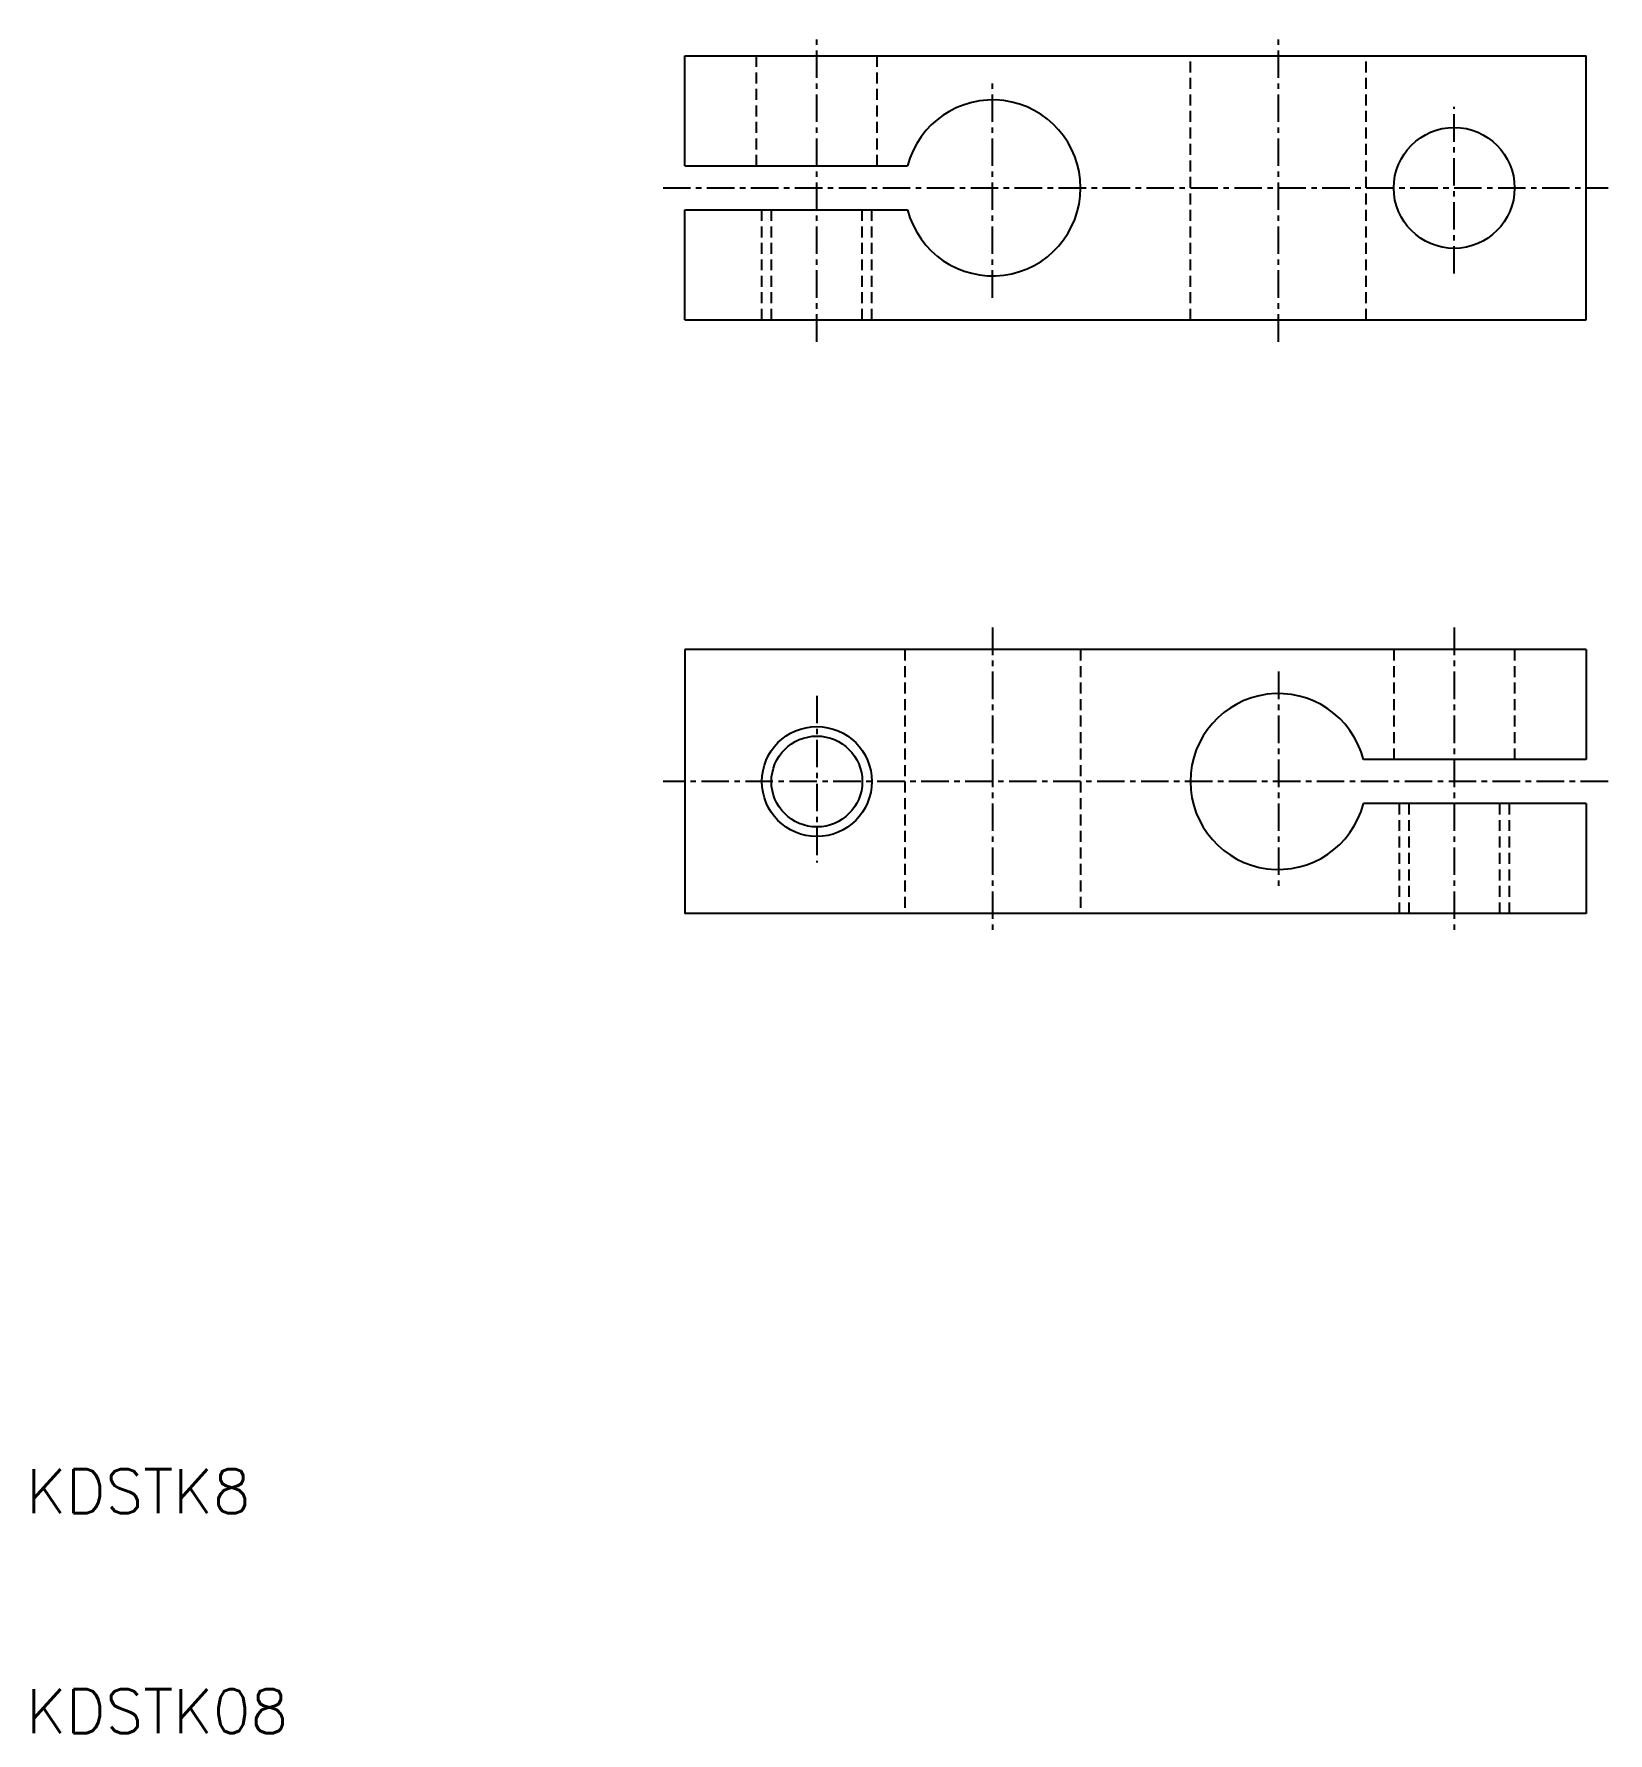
# Model space of a CAD drawing. Extents: x 20.3 to 92, y 20 to 97.3.
import ezdxf

# ---------------------------------------------------------------- set-up
doc = ezdxf.new("R2010")
doc.units = 0
doc.linetypes.add('CENTER', pattern=[2, 1.25, -0.25, 0.25, -0.25])
doc.linetypes.add('DASHED', pattern=[0.75, 0.5, -0.25])
doc.layers.get('0').update_dxf_attribs({"linetype": 'CONTINUOUS'})
doc.layers.add('CENTER', color=1, linetype='CENTER')
doc.styles.get("Standard").update_dxf_attribs({"font": 'txt', "bigfont": 'BIGFONT'})

msp = doc.modelspace()

# ---------------------------------------------------------------- linework, layer by layer
for p, q in [((49.965, 96.281), (90.965, 96.281)), ((49.965, 91.281), (49.965, 96.281)), ((90.965, 84.281), (90.965, 96.281)), ((49.965, 91.281), (60.092, 91.281)), ((49.965, 84.281), (49.965, 89.281)), ((49.965, 89.281), (60.092, 89.281)), ((58.465, 86.906), (58.465, 86.906)), ((58.465, 85.594), (58.465, 85.594)), ((49.965, 84.281), (90.965, 84.281)), ((90.965, 69.279), (49.965, 69.279)), ((49.965, 69.279), (49.965, 57.279)), ((90.965, 69.279), (90.965, 64.279)), ((90.965, 64.279), (80.838, 64.279)), ((90.965, 62.279), (80.838, 62.279)), ((90.965, 62.279), (90.965, 57.279)), ((90.965, 57.279), (49.965, 57.279))]:
    msp.add_line(p, q)
at = {"color": 3, "linetype": 'DASHED'}
for p, q in [((53.215, 91.281), (53.215, 96.281)), ((58.715, 91.281), (58.715, 96.281)), ((72.965, 84.281), (72.965, 96.281)), ((80.965, 84.281), (80.965, 96.281)), ((53.465, 84.281), (53.465, 89.281)), ((53.898, 84.281), (53.898, 89.281)), ((58.032, 84.281), (58.032, 89.281)), ((58.465, 84.281), (58.465, 89.281)), ((59.965, 69.279), (59.965, 57.279)), ((67.965, 69.279), (67.965, 57.279)), ((82.215, 69.279), (82.215, 64.279)), ((87.715, 69.279), (87.715, 64.279)), ((82.465, 62.279), (82.465, 57.279)), ((82.898, 62.279), (82.898, 57.279)), ((87.032, 62.279), (87.032, 57.279)), ((87.465, 62.279), (87.465, 57.279))]:
    msp.add_line(p, q, dxfattribs=at)
msp.add_circle((84.965, 90.281), 2.75)
at = {"color": 3, "linetype": 'CONTINUOUS'}
msp.add_circle((55.965, 63.279), 2.5, dxfattribs=at)
at = {"color": 7, "linetype": 'CONTINUOUS'}
msp.add_circle((55.965, 63.279), 2.067, dxfattribs=at)
for centre, start, end in [((63.965, 90.281), 194.47751, 165.52249), ((76.965, 63.279), 14.47751, 345.52249)]:
    msp.add_arc(centre, 4, start, end)
at = {"layer": 'CENTER', "color": 1, "linetype": 'CENTER'}
for p, q in [((55.965, 83.281), (55.965, 97.281)), ((76.965, 83.281), (76.965, 97.281)), ((63.965, 85.281), (63.965, 95.281)), ((84.965, 86.383), (84.965, 93.963)), ((48.965, 90.281), (91.965, 90.281)), ((63.965, 70.279), (63.965, 56.279)), ((84.965, 70.279), (84.965, 56.279)), ((76.965, 68.279), (76.965, 58.279)), ((55.965, 67.177), (55.965, 59.597)), ((91.965, 63.279), (48.965, 63.279))]:
    msp.add_line(p, q, dxfattribs=at)

# ---------------------------------------------------------------- texts
for s, p in [('KDSTK8', (20, 30)), ('KDSTK08', (20, 20))]:
    msp.add_text(s, height=2).set_placement(p)

doc.saveas('drawing.dxf')
